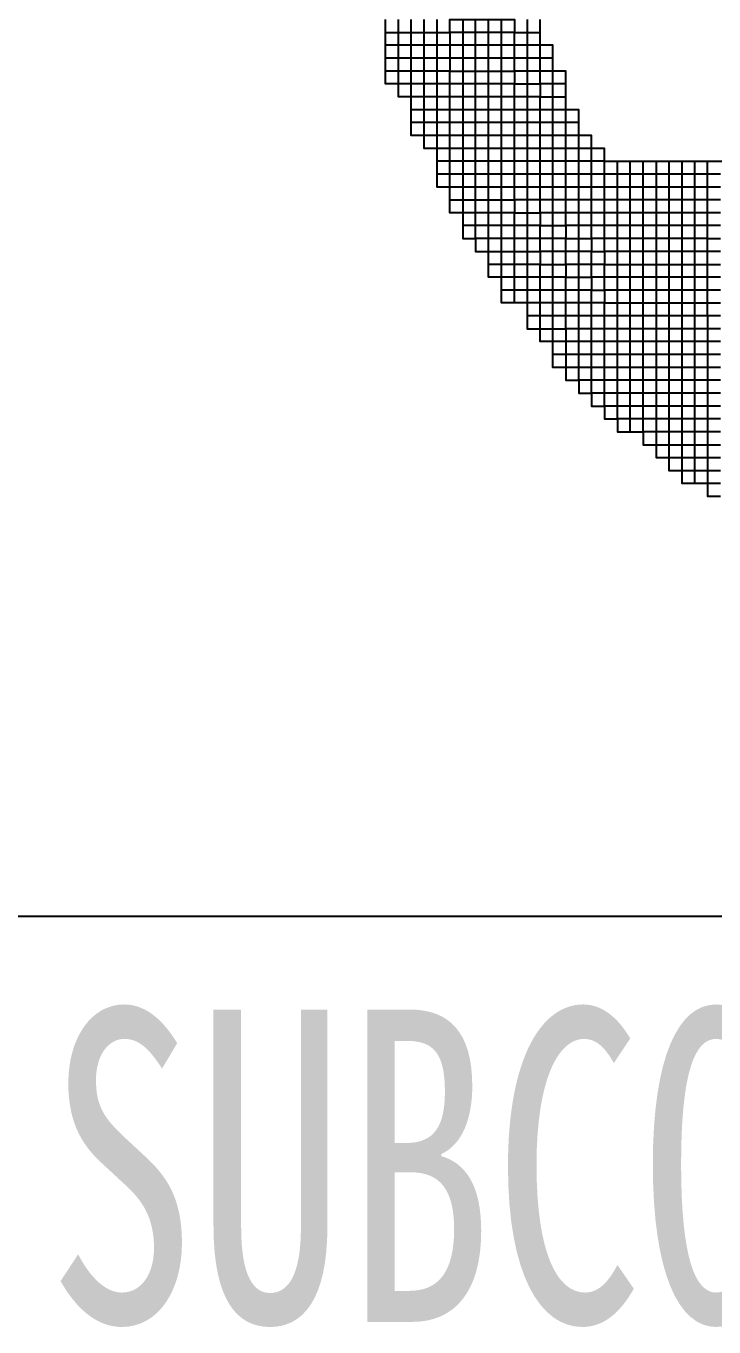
# Model space of a CAD drawing. Header units: millimetres. Extents: x 0 to 841, y 0 to 594.
# Drawn here: x 740.63 to 747.24, y 95.83 to 108.32 of the extents above; entities that cross this region are included whole.
import ezdxf
from ezdxf.enums import TextEntityAlignment as Align

# ---------------------------------------------------------------- set-up
doc = ezdxf.new("R2010")
doc.units = ezdxf.units.MM
doc.layers.add('GPDRAW', color=1, linetype='Continuous')
doc.layers.add('TEXT', color=255, linetype='Continuous')
doc.styles.add('ECL', font='', dxfattribs={"width": 0.7, "height": 3})
doc.styles.add('LXL', font='', dxfattribs={"width": 0.7, "height": 3})
doc.styles.get('ECL').set_extended_font_data('FangSong_GB2312')
doc.styles.get('LXL').set_extended_font_data('仿宋_GB2312')

# ---------------------------------------------------------------- blocks, each defined once
blk = doc.blocks.new('*U21')
at = {"color": 32, "linetype": 'Continuous'}
for points in [[(-30.112, 0.861), (-30.112, 0.712), (-30.112, 0.564), (-30.112, 0.415), (-30.112, 0.267), (-30.112, 0.118), (-30.112, -0.03), (-30.112, -0.179), (-30.112, -0.327), (-30.112, -0.476), (-30.112, -0.624), (-30.112, -0.773), (-30.112, -0.921), (-30.112, -1.07), (-30.112, -1.218), (-30.112, -1.367), (-30.112, -1.515), (-30.112, -1.664), (-29.964, -1.664), (-29.964, -1.812), (-29.815, -1.812), (-29.667, -1.812), (-29.518, -1.812), (-29.37, -1.812), (-29.221, -1.812), (-29.221, -1.961), (-29.073, -1.961), (-28.924, -1.961), (-28.924, -2.109), (-28.776, -2.109), (-28.627, -2.109), (-28.627, -2.258), (-28.479, -2.258), (-28.479, -2.406), (-28.33, -2.406), (-28.182, -2.406), (-28.033, -2.406), (-27.885, -2.406), (-27.736, -2.406), (-27.588, -2.406), (-27.439, -2.406), (-27.291, -2.406), (-27.142, -2.406)], [(-27.142, -2.109), (-27.291, -2.109), (-27.439, -2.109), (-27.588, -2.109), (-27.736, -2.109), (-27.885, -2.109), (-28.033, -2.109), (-28.182, -2.109), (-28.33, -2.109), (-28.479, -2.109), (-28.479, -1.961), (-28.627, -1.961), (-28.627, -1.812), (-28.776, -1.812), (-28.924, -1.812), (-28.924, -1.664), (-29.073, -1.664), (-29.221, -1.664), (-29.221, -1.515), (-29.37, -1.515), (-29.518, -1.515), (-29.518, -1.367), (-29.667, -1.367), (-29.815, -1.367), (-29.964, -1.367), (-30.112, -1.367), (-30.261, -1.367), (-30.261, -1.218), (-30.261, -1.07), (-30.409, -1.07), (-30.409, -0.921), (-30.409, -0.773), (-30.409, -0.624), (-30.409, -0.476), (-30.409, -0.327), (-30.409, -0.179), (-30.409, -0.03), (-30.409, 0.118), (-30.409, 0.267), (-30.409, 0.415), (-30.409, 0.564), (-30.409, 0.712), (-30.409, 0.861)], [(-27.588, -1.218), (-27.736, -1.218), (-27.885, -1.218), (-28.033, -1.218), (-28.182, -1.218), (-28.33, -1.218), (-28.479, -1.218), (-28.479, -1.07), (-28.627, -1.07), (-28.627, -0.921), (-28.776, -0.921), (-28.924, -0.921), (-28.924, -0.773), (-29.073, -0.773), (-29.221, -0.773), (-29.221, -0.624), (-29.37, -0.624), (-29.518, -0.624), (-29.518, -0.476), (-29.667, -0.476), (-29.815, -0.476), (-29.964, -0.476), (-30.112, -0.476), (-30.261, -0.476), (-30.261, -0.327), (-30.261, -0.179), (-30.261, -0.03), (-30.261, 0.118), (-30.409, 0.118), (-30.558, 0.118), (-30.706, 0.118), (-30.855, 0.118), (-30.855, 0.267), (-30.855, 0.415), (-30.855, 0.564), (-30.855, 0.712), (-30.855, 0.861)], [(-27.439, -1.367), (-27.588, -1.367), (-27.736, -1.367), (-27.885, -1.367), (-28.033, -1.367), (-28.182, -1.367), (-28.33, -1.367), (-28.479, -1.367), (-28.479, -1.218), (-28.627, -1.218), (-28.627, -1.07), (-28.776, -1.07), (-28.924, -1.07), (-28.924, -0.921), (-29.073, -0.921), (-29.221, -0.921), (-29.221, -0.773), (-29.37, -0.773), (-29.518, -0.773), (-29.518, -0.624), (-29.667, -0.624), (-29.815, -0.624), (-29.964, -0.624), (-30.112, -0.624), (-30.261, -0.624), (-30.409, -0.624), (-30.558, -0.624), (-30.558, -0.476), (-30.706, -0.476), (-30.706, -0.327), (-30.706, -0.179), (-30.706, -0.03), (-30.706, 0.118), (-30.706, 0.267), (-30.706, 0.415), (-30.706, 0.564), (-30.706, 0.712), (-30.706, 0.861)], [(-27.291, -1.812), (-27.439, -1.812), (-27.588, -1.812), (-27.736, -1.812), (-27.885, -1.812), (-28.033, -1.812), (-28.182, -1.812), (-28.33, -1.812), (-28.479, -1.812), (-28.479, -1.664), (-28.627, -1.664), (-28.627, -1.515), (-28.776, -1.515), (-28.924, -1.515), (-28.924, -1.367), (-29.073, -1.367), (-29.221, -1.367), (-29.221, -1.218), (-29.37, -1.218), (-29.518, -1.218), (-29.518, -1.07), (-29.667, -1.07), (-29.815, -1.07), (-29.964, -1.07), (-30.112, -1.07), (-30.261, -1.07), (-30.261, -0.921), (-30.261, -0.773), (-30.261, -0.624), (-30.261, -0.476), (-30.409, -0.476), (-30.558, -0.476), (-30.558, -0.327), (-30.558, -0.179), (-30.558, -0.03), (-30.558, 0.118), (-30.558, 0.267), (-30.558, 0.415), (-30.558, 0.564), (-30.558, 0.712), (-30.558, 0.861)], [(-27.439, -1.515), (-27.588, -1.515), (-27.736, -1.515), (-27.885, -1.515), (-28.033, -1.515), (-28.182, -1.515), (-28.33, -1.515), (-28.479, -1.515), (-28.479, -1.367), (-28.627, -1.367), (-28.627, -1.218), (-28.776, -1.218), (-28.924, -1.218), (-28.924, -1.07), (-29.073, -1.07), (-29.221, -1.07), (-29.221, -0.921), (-29.37, -0.921), (-29.518, -0.921), (-29.518, -0.773), (-29.667, -0.773), (-29.815, -0.773), (-29.964, -0.773), (-30.112, -0.773), (-30.261, -0.773), (-30.409, -0.773)], [(-27.291, -1.664), (-27.439, -1.664), (-27.588, -1.664), (-27.736, -1.664), (-27.885, -1.664), (-28.033, -1.664), (-28.182, -1.664), (-28.33, -1.664), (-28.479, -1.664), (-28.479, -1.515), (-28.627, -1.515), (-28.627, -1.367), (-28.776, -1.367), (-28.924, -1.367), (-28.924, -1.218), (-29.073, -1.218), (-29.221, -1.218), (-29.221, -1.07), (-29.37, -1.07), (-29.518, -1.07), (-29.518, -0.921), (-29.667, -0.921), (-29.815, -0.921), (-29.964, -0.921), (-30.112, -0.921), (-30.261, -0.921), (-30.409, -0.921)], [(-27.142, -2.258), (-27.291, -2.258), (-27.439, -2.258), (-27.588, -2.258), (-27.736, -2.258), (-27.885, -2.258), (-28.033, -2.258), (-28.182, -2.258), (-28.33, -2.258), (-28.479, -2.258), (-28.479, -2.109), (-28.627, -2.109), (-28.627, -1.961), (-28.776, -1.961), (-28.924, -1.961), (-28.924, -1.812), (-29.073, -1.812), (-29.221, -1.812), (-29.221, -1.664), (-29.37, -1.664), (-29.518, -1.664), (-29.518, -1.515), (-29.667, -1.515), (-29.815, -1.515), (-29.964, -1.515), (-30.112, -1.515)], [(-27.142, -2.555), (-27.291, -2.555), (-27.439, -2.555), (-27.588, -2.555), (-27.736, -2.555), (-27.885, -2.555), (-28.033, -2.555), (-28.182, -2.555), (-28.33, -2.555), (-28.479, -2.555), (-28.479, -2.406), (-28.627, -2.406), (-28.627, -2.258), (-28.776, -2.258), (-28.924, -2.258), (-28.924, -2.109), (-29.073, -2.109), (-29.221, -2.109), (-29.221, -1.961), (-29.37, -1.961), (-29.518, -1.961), (-29.667, -1.961), (-29.815, -1.961)]]:
    blk.add_lwpolyline(points, dxfattribs=at)
at = {"color": 15, "linetype": 'Continuous'}
for points in [[(-27.588, -0.773), (-27.588, -0.921), (-27.588, -1.07), (-27.588, -1.218), (-27.588, -1.367), (-27.588, -1.515), (-27.588, -1.664), (-27.588, -1.812), (-27.588, -1.961), (-27.588, -2.109), (-27.588, -2.258), (-27.588, -2.406), (-27.588, -2.555), (-27.588, -2.703), (-27.588, -2.852), (-27.588, -3), (-27.588, -3.149), (-27.588, -3.297), (-27.588, -3.446), (-27.588, -3.594), (-27.588, -3.743), (-27.588, -3.891), (-27.588, -4.04), (-27.588, -4.188), (-27.588, -4.337), (-27.439, -4.337), (-27.291, -4.337), (-27.142, -4.337)], [(-29.37, 0.861), (-29.37, 0.712), (-29.37, 0.564), (-29.37, 0.415), (-29.37, 0.267), (-29.37, 0.118), (-29.37, -0.03), (-29.37, -0.179), (-29.37, -0.327), (-29.37, -0.476), (-29.37, -0.624), (-29.37, -0.773), (-29.37, -0.921), (-29.37, -1.07), (-29.37, -1.218), (-29.37, -1.367), (-29.37, -1.515), (-29.37, -1.664), (-29.37, -1.812), (-29.37, -1.961), (-29.37, -2.109), (-29.37, -2.258), (-29.37, -2.406), (-29.37, -2.555), (-29.37, -2.703), (-29.221, -2.703), (-29.073, -2.703), (-28.924, -2.703), (-28.924, -2.852), (-28.924, -3), (-28.924, -3.149), (-28.924, -3.297), (-28.776, -3.297), (-28.776, -3.446), (-28.627, -3.446), (-28.627, -3.594), (-28.479, -3.594), (-28.479, -3.743), (-28.33, -3.743), (-28.33, -3.891), (-28.182, -3.891), (-28.033, -3.891), (-28.033, -4.04), (-27.885, -4.04), (-27.885, -4.188), (-27.736, -4.188), (-27.736, -4.337), (-27.588, -4.337), (-27.588, -4.485), (-27.439, -4.485), (-27.291, -4.485), (-27.291, -4.634), (-27.142, -4.634)], [(-27.142, -3.297), (-27.291, -3.297), (-27.439, -3.297), (-27.588, -3.297), (-27.736, -3.297), (-27.885, -3.297), (-28.033, -3.297), (-28.182, -3.297), (-28.33, -3.297), (-28.479, -3.297), (-28.479, -3.149), (-28.627, -3.149), (-28.776, -3.149), (-28.924, -3.149), (-29.073, -3.149), (-29.073, -3), (-29.073, -2.852), (-29.073, -2.703), (-29.073, -2.555), (-29.073, -2.406), (-29.073, -2.258), (-29.073, -2.109), (-29.073, -1.961), (-29.073, -1.812), (-29.073, -1.664), (-29.073, -1.515), (-29.073, -1.367), (-29.073, -1.218), (-29.073, -1.07), (-29.073, -0.921), (-29.073, -0.773), (-29.073, -0.624), (-29.073, -0.476), (-29.073, -0.327), (-29.073, -0.179), (-29.073, -0.03), (-29.073, 0.118), (-29.073, 0.267), (-29.073, 0.415), (-29.073, 0.564), (-29.221, 0.564), (-29.221, 0.712), (-29.221, 0.861)], [(-27.142, -3.446), (-27.291, -3.446), (-27.439, -3.446), (-27.588, -3.446), (-27.736, -3.446), (-27.885, -3.446), (-28.033, -3.446), (-28.182, -3.446), (-28.33, -3.446), (-28.479, -3.446), (-28.627, -3.446), (-28.627, -3.297), (-28.776, -3.297), (-28.776, -3.149), (-28.776, -3), (-28.776, -2.852), (-28.776, -2.703), (-28.776, -2.555), (-28.776, -2.406), (-28.776, -2.258), (-28.776, -2.109), (-28.776, -1.961), (-28.776, -1.812), (-28.776, -1.664), (-28.776, -1.515), (-28.776, -1.367), (-28.776, -1.218), (-28.776, -1.07), (-28.776, -0.921), (-28.776, -0.773), (-28.776, -0.624), (-28.776, -0.476), (-28.776, -0.327), (-28.776, -0.179), (-28.924, -0.179), (-28.924, -0.03), (-28.924, 0.118), (-28.924, 0.267), (-29.073, 0.267), (-29.221, 0.267), (-29.221, 0.415), (-29.37, 0.415), (-29.518, 0.415), (-29.518, 0.564), (-29.667, 0.564), (-29.815, 0.564), (-29.964, 0.564), (-30.112, 0.564), (-30.261, 0.564), (-30.261, 0.415), (-30.409, 0.415), (-30.558, 0.415), (-30.706, 0.415), (-30.855, 0.415), (-31.003, 0.415)], [(-27.736, -0.773), (-27.736, -0.921), (-27.736, -1.07), (-27.736, -1.218), (-27.736, -1.367), (-27.736, -1.515), (-27.736, -1.664), (-27.736, -1.812), (-27.736, -1.961), (-27.736, -2.109), (-27.736, -2.258), (-27.736, -2.406), (-27.736, -2.555), (-27.736, -2.703), (-27.736, -2.852), (-27.736, -3), (-27.736, -3.149), (-27.736, -3.297), (-27.736, -3.446), (-27.736, -3.594), (-27.736, -3.743), (-27.736, -3.891), (-27.736, -4.04), (-27.736, -4.188), (-27.588, -4.188), (-27.439, -4.188), (-27.291, -4.188), (-27.142, -4.188)]]:
    blk.add_lwpolyline(points, dxfattribs=at)
at = {"color": 22, "linetype": 'Continuous'}
for points in [[(-27.142, -3.594), (-27.291, -3.594), (-27.439, -3.594), (-27.588, -3.594), (-27.736, -3.594), (-27.885, -3.594), (-28.033, -3.594), (-28.182, -3.594), (-28.33, -3.594), (-28.479, -3.594), (-28.479, -3.446), (-28.479, -3.297), (-28.627, -3.297), (-28.627, -3.149), (-28.627, -3), (-28.627, -2.852), (-28.627, -2.703), (-28.776, -2.703), (-28.924, -2.703), (-28.924, -2.555), (-28.924, -2.406), (-28.924, -2.258), (-29.073, -2.258), (-29.221, -2.258), (-29.221, -2.109), (-29.37, -2.109), (-29.518, -2.109), (-29.518, -1.961), (-29.518, -1.812), (-29.518, -1.664), (-29.667, -1.664), (-29.815, -1.664), (-29.964, -1.664), (-29.964, -1.515), (-29.964, -1.367), (-29.964, -1.218), (-29.964, -1.07), (-29.964, -0.921), (-29.964, -0.773), (-29.964, -0.624), (-29.964, -0.476), (-29.964, -0.327), (-29.964, -0.179), (-29.964, -0.03), (-29.964, 0.118), (-29.964, 0.267), (-29.964, 0.415), (-29.964, 0.564), (-29.964, 0.712), (-29.964, 0.861)], [(-27.291, -2.555), (-27.291, -2.703), (-27.291, -2.852), (-27.291, -3), (-27.291, -3.149), (-27.291, -3.297), (-27.291, -3.446), (-27.291, -3.594), (-27.291, -3.743), (-27.291, -3.891), (-27.291, -4.04), (-27.291, -4.188), (-27.291, -4.337), (-27.291, -4.485), (-27.142, -4.485)]]:
    blk.add_lwpolyline(points, dxfattribs=at)
at = {"color": 34, "linetype": 'Continuous'}
for points in [[(-27.142, -3), (-27.291, -3), (-27.439, -3), (-27.588, -3), (-27.736, -3), (-27.885, -3), (-28.033, -3), (-28.182, -3), (-28.33, -3), (-28.479, -3), (-28.479, -2.852), (-28.627, -2.852), (-28.776, -2.852), (-28.924, -2.852), (-29.073, -2.852), (-29.221, -2.852), (-29.221, -2.703), (-29.221, -2.555), (-29.221, -2.406), (-29.37, -2.406), (-29.518, -2.406), (-29.518, -2.258), (-29.518, -2.109), (-29.667, -2.109), (-29.815, -2.109), (-29.815, -1.961), (-29.815, -1.812), (-29.815, -1.664), (-29.815, -1.515), (-29.815, -1.367), (-29.815, -1.218), (-29.815, -1.07), (-29.815, -0.921), (-29.815, -0.773), (-29.815, -0.624), (-29.815, -0.476), (-29.815, -0.327), (-29.815, -0.179), (-29.815, -0.03), (-29.815, 0.118), (-29.815, 0.267), (-29.815, 0.415), (-29.815, 0.564), (-29.815, 0.712), (-29.815, 0.861)], [(-27.142, -0.921), (-27.291, -0.921), (-27.439, -0.921), (-27.588, -0.921), (-27.736, -0.921), (-27.885, -0.921), (-28.033, -0.921), (-28.182, -0.921), (-28.33, -0.921), (-28.479, -0.921), (-28.479, -0.773), (-28.627, -0.773), (-28.627, -0.624), (-28.776, -0.624), (-28.924, -0.624), (-28.924, -0.476), (-29.073, -0.476), (-29.221, -0.476), (-29.221, -0.327), (-29.37, -0.327), (-29.518, -0.327), (-29.518, -0.179), (-29.667, -0.179), (-29.815, -0.179), (-29.964, -0.179), (-30.112, -0.179), (-30.261, -0.179), (-30.409, -0.179), (-30.558, -0.179), (-30.706, -0.179)], [(-29.518, -2.406), (-29.667, -2.406), (-29.667, -2.258), (-29.667, -2.109), (-29.667, -1.961), (-29.667, -1.812), (-29.667, -1.664), (-29.667, -1.515), (-29.667, -1.367), (-29.667, -1.218), (-29.667, -1.07), (-29.667, -0.921), (-29.667, -0.773), (-29.667, -0.624), (-29.667, -0.476), (-29.667, -0.327), (-29.667, -0.179), (-29.667, -0.03), (-29.667, 0.118), (-29.667, 0.267), (-29.667, 0.415), (-29.667, 0.564), (-29.667, 0.712), (-29.667, 0.861)], [(-27.885, -0.773), (-27.885, -0.921), (-27.885, -1.07), (-27.885, -1.218), (-27.885, -1.367), (-27.885, -1.515), (-27.885, -1.664), (-27.885, -1.812), (-27.885, -1.961), (-27.885, -2.109), (-27.885, -2.258), (-27.885, -2.406), (-27.885, -2.555), (-27.885, -2.703), (-27.885, -2.852), (-27.885, -3), (-27.885, -3.149), (-27.885, -3.297), (-27.885, -3.446), (-27.885, -3.594), (-27.885, -3.743), (-27.885, -3.891), (-27.885, -4.04), (-27.736, -4.04), (-27.588, -4.04), (-27.439, -4.04), (-27.291, -4.04), (-27.142, -4.04)]]:
    blk.add_lwpolyline(points, dxfattribs=at)
at = {"color": 13, "linetype": 'Continuous'}
for points in [[(-28.479, -0.773), (-28.479, -0.624), (-28.627, -0.624), (-28.627, -0.476), (-28.776, -0.476), (-28.924, -0.476), (-28.924, -0.327), (-29.073, -0.327), (-29.221, -0.327), (-29.221, -0.179), (-29.37, -0.179), (-29.518, -0.179), (-29.518, -0.03), (-29.667, -0.03), (-29.815, -0.03), (-29.964, -0.03), (-30.112, -0.03), (-30.261, -0.03), (-30.409, -0.03), (-30.558, -0.03), (-30.706, -0.03), (-30.855, -0.03), (-30.855, 0.118), (-31.003, 0.118), (-31.003, 0.267), (-31.003, 0.415), (-31.003, 0.564), (-31.003, 0.712), (-31.003, 0.861)], [(-31.003, 0.712), (-30.855, 0.712), (-30.706, 0.712), (-30.558, 0.712), (-30.409, 0.712), (-30.261, 0.712), (-30.261, 0.861), (-30.112, 0.861), (-29.964, 0.861), (-29.815, 0.861), (-29.667, 0.861), (-29.518, 0.861), (-29.518, 0.712), (-29.37, 0.712), (-29.221, 0.712)], [(-29.073, 0.415), (-29.221, 0.415), (-29.221, 0.564), (-29.37, 0.564), (-29.518, 0.564), (-29.518, 0.712), (-29.667, 0.712), (-29.815, 0.712), (-29.964, 0.712), (-30.112, 0.712), (-30.261, 0.712), (-30.261, 0.564), (-30.409, 0.564), (-30.558, 0.564), (-30.706, 0.564), (-30.855, 0.564), (-31.003, 0.564)], [(-28.924, 0.118), (-29.073, 0.118), (-29.221, 0.118), (-29.221, 0.267), (-29.37, 0.267), (-29.518, 0.267), (-29.518, 0.415), (-29.667, 0.415), (-29.815, 0.415), (-29.964, 0.415), (-30.112, 0.415), (-30.261, 0.415), (-30.261, 0.267), (-30.409, 0.267), (-30.558, 0.267), (-30.706, 0.267), (-30.855, 0.267), (-31.003, 0.267)], [(-28.776, -0.327), (-28.924, -0.327), (-28.924, -0.179), (-29.073, -0.179), (-29.221, -0.179), (-29.221, -0.03), (-29.37, -0.03), (-29.518, -0.03), (-29.518, 0.118), (-29.667, 0.118), (-29.815, 0.118), (-29.964, 0.118), (-30.112, 0.118), (-30.261, 0.118), (-30.261, 0.267), (-30.112, 0.267), (-29.964, 0.267), (-29.815, 0.267), (-29.667, 0.267), (-29.518, 0.267), (-29.518, 0.118), (-29.37, 0.118), (-29.221, 0.118), (-29.221, -0.03), (-29.073, -0.03), (-28.924, -0.03)], [(-27.142, -3.743), (-27.291, -3.743), (-27.439, -3.743), (-27.588, -3.743), (-27.736, -3.743), (-27.885, -3.743), (-28.033, -3.743), (-28.182, -3.743), (-28.33, -3.743), (-28.33, -3.594), (-28.33, -3.446), (-28.33, -3.297), (-28.33, -3.149), (-28.33, -3), (-28.33, -2.852), (-28.33, -2.703), (-28.33, -2.555), (-28.33, -2.406), (-28.33, -2.258), (-28.33, -2.109), (-28.33, -1.961), (-28.33, -1.812), (-28.33, -1.664), (-28.33, -1.515), (-28.33, -1.367), (-28.33, -1.218), (-28.33, -1.07), (-28.33, -0.921), (-28.33, -0.773)], [(-27.142, -3.891), (-27.291, -3.891), (-27.439, -3.891), (-27.588, -3.891), (-27.736, -3.891), (-27.885, -3.891), (-28.033, -3.891), (-28.033, -3.743), (-28.033, -3.594), (-28.033, -3.446), (-28.033, -3.297), (-28.033, -3.149), (-28.033, -3), (-28.033, -2.852), (-28.033, -2.703), (-28.033, -2.555), (-28.033, -2.406), (-28.033, -2.258), (-28.033, -2.109), (-28.033, -1.961), (-28.033, -1.812), (-28.033, -1.664), (-28.033, -1.515), (-28.033, -1.367), (-28.033, -1.218), (-28.033, -1.07), (-28.033, -0.921), (-28.033, -0.773)], [(-27.142, -2.703), (-27.291, -2.703), (-27.439, -2.703), (-27.588, -2.703), (-27.736, -2.703), (-27.885, -2.703), (-28.033, -2.703), (-28.182, -2.703), (-28.33, -2.703), (-28.479, -2.703), (-28.479, -2.555), (-28.627, -2.555), (-28.627, -2.406), (-28.776, -2.406), (-28.924, -2.406), (-29.073, -2.406), (-29.221, -2.406), (-29.221, -2.258), (-29.37, -2.258), (-29.518, -2.258), (-29.667, -2.258)], [(-27.142, -2.852), (-27.291, -2.852), (-27.439, -2.852), (-27.588, -2.852), (-27.736, -2.852), (-27.885, -2.852), (-28.033, -2.852), (-28.182, -2.852), (-28.33, -2.852), (-28.479, -2.852), (-28.479, -2.703), (-28.627, -2.703), (-28.627, -2.555), (-28.776, -2.555), (-28.924, -2.555), (-29.073, -2.555), (-29.221, -2.555), (-29.37, -2.555)], [(-27.439, -4.485), (-27.439, -4.337), (-27.439, -4.188), (-27.439, -4.04), (-27.439, -3.891), (-27.439, -3.743), (-27.439, -3.594), (-27.439, -3.446), (-27.439, -3.297), (-27.439, -3.149), (-27.439, -3), (-27.439, -2.852), (-27.439, -2.703), (-27.439, -2.555)]]:
    blk.add_lwpolyline(points, dxfattribs=at)
at = {"color": 57, "linetype": 'Continuous'}
blk.add_lwpolyline([(-27.142, -1.07), (-27.291, -1.07), (-27.439, -1.07), (-27.588, -1.07), (-27.736, -1.07), (-27.885, -1.07), (-28.033, -1.07), (-28.182, -1.07), (-28.33, -1.07), (-28.479, -1.07), (-28.479, -0.921), (-28.627, -0.921), (-28.627, -0.773), (-28.776, -0.773), (-28.924, -0.773), (-28.924, -0.624), (-29.073, -0.624), (-29.221, -0.624), (-29.221, -0.476), (-29.37, -0.476), (-29.518, -0.476), (-29.518, -0.327), (-29.667, -0.327), (-29.815, -0.327), (-29.964, -0.327), (-30.112, -0.327), (-30.261, -0.327), (-30.409, -0.327), (-30.558, -0.327), (-30.706, -0.327)], dxfattribs=at)
at = {"color": 91, "linetype": 'Continuous'}
blk.add_lwpolyline([(-28.479, -0.773), (-24.915, -0.773)], dxfattribs=at)
at = {"color": 23, "linetype": 'Continuous'}
blk.add_lwpolyline([(-28.182, -3.891), (-28.182, -3.743), (-28.182, -3.594), (-28.182, -3.446), (-28.182, -3.297), (-28.182, -3.149), (-28.182, -3), (-28.182, -2.852), (-28.182, -2.703), (-28.182, -2.555), (-28.182, -2.406), (-28.182, -2.258), (-28.182, -2.109), (-28.182, -1.961), (-28.182, -1.812), (-28.182, -1.664), (-28.182, -1.515), (-28.182, -1.367), (-28.182, -1.218), (-28.182, -1.07), (-28.182, -0.921), (-28.182, -0.773)], dxfattribs=at)
at = {"color": 94, "linetype": 'Continuous'}
for points in [[(-27.142, -1.218), (-27.291, -1.218), (-27.439, -1.218), (-27.588, -1.218)], [(-27.142, -1.367), (-27.291, -1.367), (-27.439, -1.367)], [(-27.291, -1.664), (-27.142, -1.664)], [(-27.142, -1.515), (-27.291, -1.515), (-27.439, -1.515)], [(-27.142, -1.812), (-27.291, -1.812)]]:
    blk.add_lwpolyline(points, dxfattribs=at)
at = {"color": 74, "linetype": 'Continuous'}
for points in [[(-27.439, -2.555), (-27.439, -2.406), (-27.439, -2.258), (-27.439, -2.109), (-27.439, -1.961), (-27.439, -1.812), (-27.439, -1.664), (-27.439, -1.515), (-27.439, -1.367), (-27.439, -1.218), (-27.439, -1.07), (-27.439, -0.921), (-27.439, -0.773)], [(-27.291, -2.555), (-27.291, -2.406), (-27.291, -2.258), (-27.291, -2.109), (-27.291, -1.961), (-27.291, -1.812), (-27.291, -1.664), (-27.291, -1.515), (-27.291, -1.367), (-27.291, -1.218), (-27.291, -1.07), (-27.291, -0.921), (-27.291, -0.773)]]:
    blk.add_lwpolyline(points, dxfattribs=at)
at = {"color": 64, "linetype": 'Continuous'}
blk.add_lwpolyline([(-30.261, -1.218), (-30.112, -1.218), (-29.964, -1.218), (-29.815, -1.218), (-29.667, -1.218), (-29.518, -1.218), (-29.518, -1.367), (-29.37, -1.367), (-29.221, -1.367), (-29.221, -1.515), (-29.073, -1.515), (-28.924, -1.515), (-28.924, -1.664), (-28.776, -1.664), (-28.627, -1.664), (-28.627, -1.812), (-28.479, -1.812), (-28.479, -1.961), (-28.33, -1.961), (-28.182, -1.961), (-28.033, -1.961), (-27.885, -1.961), (-27.736, -1.961), (-27.588, -1.961), (-27.439, -1.961), (-27.291, -1.961), (-27.142, -1.961)], dxfattribs=at)
at = {"color": 25, "linetype": 'Continuous'}
blk.add_lwpolyline([(-27.142, -3.149), (-27.291, -3.149), (-27.439, -3.149), (-27.588, -3.149), (-27.736, -3.149), (-27.885, -3.149), (-28.033, -3.149), (-28.182, -3.149), (-28.33, -3.149), (-28.479, -3.149), (-28.479, -3), (-28.627, -3), (-28.776, -3), (-28.924, -3), (-29.073, -3)], dxfattribs=at)
blk = doc.blocks.new('XXDAFRAM-CH-HENG-A1')
at = {"layer": 'GPDRAW'}
blk.add_line((831, 99.769), (646, 99.769), dxfattribs=at)
at = {"layer": 'TEXT', "xscale": 0.8333333333339397, "yscale": 0.8333333333334849, "zscale": 0.8333333333333334}
blk.add_blockref('*U21', (769.917, 107.668), dxfattribs=at)
at = {"linetype": 'Continuous', "style": 'ECL', "width": 0.7}
for tag, height, p in [('DESIGNSTATUS', 3.5, (818.853, 76.574)), ('DESIGNSTATUS', 3.5, (818.853, 76.574)), ('ENDESIGNSTATUS', 3.5, (818.89, 70.889)), ('ENDESIGNSTATUS', 3.5, (818.89, 70.889)), ('O', 4, (784.75, 63.46)), ('G', 4, (821.75, 63.46)), ('V', 4, (778.583, 63.46)), ('L', 4, (790.917, 63.46)), ('N', 4, (797.083, 63.46)), ('D', 4, (809.417, 63.46)), ('W', 4, (815.583, 63.46)), ('VEREN40', 4, (827.822, 63.302)), ('DWGNAME1', 5, (768.762, 48.806)), ('DWGENAME1', 5, (768.979, 42.707)), ('DWGNAME', 5, (768.733, 42.425)), ('DWGENAME', 5, (769.239, 35.309)), ('DWGNAME2', 5, (769.115, 35.27)), ('DWGENAME2', 5, (769.396, 28.811)), ('DWGNO', 5, (758.81, 15.139)), ('VEREN40', 4, (825.773, 15.223))]:
    blk.add_attdef(tag, text='', height=height, dxfattribs=at).set_placement(p, align=Align.MIDDLE)
at = {"style": 'ECL', "width": 0.7, "flags": 1}
for p in [(697.389, 48.278), (697.389, 40.278), (697.389, 32.278), (697.389, 24.278)]:
    blk.add_attdef('DATE', text='', height=5, dxfattribs=at).set_placement(p, align=Align.MIDDLE)
for tag, p in [('SJ1', (666.556, 44.278)), ('JH', (666.556, 36.278)), ('SH1', (666.556, 28.278)), ('PZ', (666.556, 20.278)), ('BL', (666.556, 10))]:
    blk.add_attdef(tag, p, '', height=5, dxfattribs=at)
at = {"layer": 'GPDRAW', "style": 'LXL', "width": 0.7}
blk.add_text('SUBCONTRACTOR', height=3, dxfattribs=at).set_placement((740.829, 95.876))

msp = doc.modelspace()

# ---------------------------------------------------------------- block references
msp.add_blockref('XXDAFRAM-CH-HENG-A1', (0, 0))

doc.saveas('drawing.dxf')
